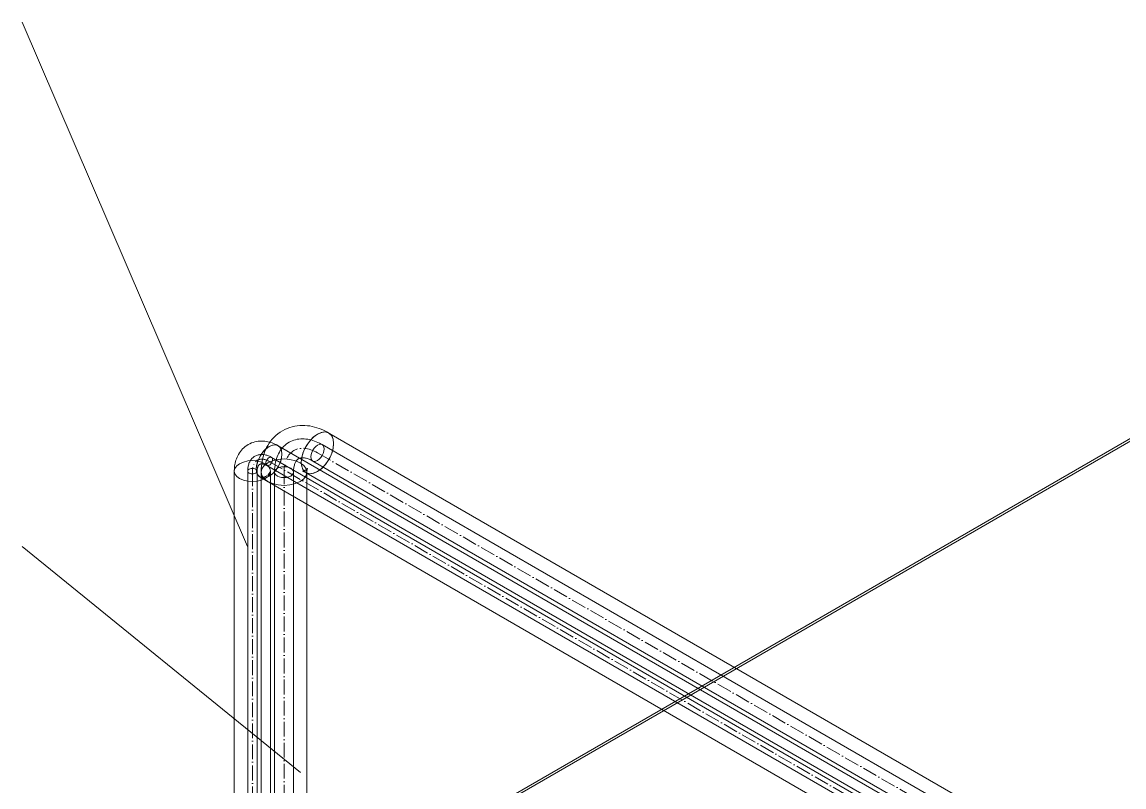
# Model space of a CAD drawing. Header units: millimetres. Extents: x -88595 to 880822, y -1054509 to -148035.
# Drawn here: x 374700 to 375439, y -313509 to -312996 of the extents above; entities that cross this region are included whole.
import ezdxf

# ---------------------------------------------------------------- set-up
doc = ezdxf.new("R2010")
doc.units = ezdxf.units.MM
doc.linetypes.add('$12$ADSK_Осевая', pattern=[14, 10, -2, 0, -2])
doc.linetypes.add('$13$ADSK_Осевая', pattern=[14, 10, -2, 0, -2])
for name, color, linetype, lineweight in [('Изоляция', 7, 'Continuous', 18), ('Марки', 7, 'Continuous', 20), ('Оборудование', 7, 'Continuous', 18), ('Трубопровод', 7, 'Continuous', 18), ('Трубопроводы', 7, 'Continuous', 18)]:
    doc.layers.add(name, color=color, linetype=linetype, lineweight=lineweight)

# ---------------------------------------------------------------- blocks, each defined once
blk = doc.blocks.new('$0$ADSK_Настенный внутренний блок кондиционера1 - 1U18TL5FRA-A-3267659-В_ОВ3_3')
at = {"layer": 'Оборудование'}
for p, q in [((12938.91, 14731.78), (12327.26, 14378.65)), ((12942.87, 14732.38), (12331.22, 14379.25))]:
    blk.add_line(p, q, dxfattribs=at)
blk = doc.blocks.new('$0$ADSK_МедьПайка_Отвод-гнутая труба - Отвод _гнутая труба_-V94-В_ОВ3_3')
at = {"layer": 'Трубопроводы', "color": 134, "true_color": 0x00a6a6}
for points in [[(14765.72, 13813.75, 0), (14764.73, 13813.12, 0), (14763.78, 13812.44, 0), (14762.88, 13811.69, 0), (14762.03, 13810.88, 0), (14761.24, 13810.01, 0), (14760.51, 13809.1, 0), (14759.83, 13808.15, 0), (14759.22, 13807.16, 0), (14758.66, 13806.13, 0), (14758.16, 13805.07, 0), (14757.71, 13803.98, 0), (14757.32, 13802.86, 0), (14756.98, 13801.73, 0), (14756.69, 13800.57, 0), (14756.45, 13799.39, 0), (14756.26, 13798.19, 0), (14756.12, 13796.98, 0), (14756.03, 13795.75, 0), (14755.98, 13794.51, 0), (14755.97, 13793.71, 0)], [(14765.72, 13813.75, 0), (14766.76, 13814.3, 0), (14767.83, 13814.77, 0), (14768.93, 13815.18, 0), (14770.05, 13815.51, 0), (14771.19, 13815.76, 0), (14772.35, 13815.94, 0), (14773.51, 13816.05, 0), (14774.68, 13816.08, 0), (14775.85, 13816.05, 0), (14777.02, 13815.96, 0), (14778.18, 13815.8, 0), (14779.34, 13815.58, 0), (14780.5, 13815.31, 0), (14781.65, 13814.98, 0), (14782.79, 13814.59, 0), (14783.92, 13814.16, 0), (14785.04, 13813.67, 0), (14786.15, 13813.14, 0), (14787.25, 13812.56, 0), (14787.94, 13812.17, 0)], [(14784.77, 13811.86, 0), (14783.61, 13811.01, 0), (14782.52, 13809.87, 0), (14781.59, 13808.51, 0), (14780.88, 13807.02, 0), (14780.43, 13805.51, 0), (14780.28, 13804.08, 0), (14780.43, 13802.83, 0), (14780.88, 13801.84, 0), (14781.59, 13801.17, 0), (14782.52, 13800.89, 0), (14783.61, 13801, 0), (14784.77, 13801.49, 0)], [(14784.77, 13801.49, 0), (14785.93, 13802.34, 0), (14787.01, 13803.48, 0), (14787.94, 13804.84, 0), (14788.66, 13806.33, 0), (14789.11, 13807.84, 0), (14789.26, 13809.27, 0), (14789.11, 13810.52, 0), (14788.66, 13811.51, 0), (14787.94, 13812.17, 0), (14787.01, 13812.46, 0), (14785.93, 13812.35, 0), (14784.77, 13811.86, 0)], [(14772.07, 13802.75, 0), (14771.82, 13802.59, 0), (14771.58, 13802.42, 0), (14771.34, 13802.22, 0), (14771.11, 13801.99, 0), (14770.87, 13801.74, 0), (14770.65, 13801.46, 0), (14770.42, 13801.14, 0), (14770.2, 13800.78, 0), (14769.98, 13800.38, 0), (14769.78, 13799.95, 0), (14769.58, 13799.47, 0), (14769.4, 13798.95, 0), (14769.23, 13798.39, 0), (14769.08, 13797.79, 0), (14768.95, 13797.15, 0), (14768.85, 13796.47, 0), (14768.76, 13795.76, 0), (14768.71, 13795.01, 0), (14768.67, 13794.22, 0), (14768.67, 13793.71, 0)], [(14772.07, 13802.75, 0), (14772.33, 13802.89, 0), (14772.6, 13803.01, 0), (14772.89, 13803.11, 0), (14773.2, 13803.2, 0), (14773.54, 13803.28, 0), (14773.9, 13803.33, 0), (14774.29, 13803.37, 0), (14774.71, 13803.38, 0), (14775.16, 13803.37, 0), (14775.64, 13803.33, 0), (14776.15, 13803.26, 0), (14776.69, 13803.16, 0), (14777.26, 13803.03, 0), (14777.86, 13802.85, 0), (14778.48, 13802.65, 0), (14779.12, 13802.4, 0), (14779.78, 13802.11, 0), (14780.46, 13801.79, 0), (14781.15, 13801.43, 0), (14781.59, 13801.17, 0)], [(14766.81, 13791.12, 0), (14765.49, 13790.54, 0), (14763.96, 13790.17, 0), (14762.32, 13790.05, 0), (14760.68, 13790.17, 0), (14759.14, 13790.54, 0), (14757.83, 13791.12, 0), (14756.82, 13791.88, 0), (14756.19, 13792.76, 0), (14755.97, 13793.71, 0), (14756.19, 13794.66, 0), (14756.82, 13795.55, 0), (14757.83, 13796.3, 0)], [(14757.83, 13796.3, 0), (14759.14, 13796.89, 0), (14760.68, 13797.25, 0), (14762.32, 13797.38, 0), (14763.96, 13797.25, 0), (14765.49, 13796.89, 0), (14766.81, 13796.3, 0), (14767.82, 13795.55, 0), (14768.45, 13794.66, 0), (14768.67, 13793.71, 0), (14768.45, 13792.76, 0), (14767.82, 13791.88, 0), (14766.81, 13791.12, 0)]]:
    blk.add_polyline3d(points, dxfattribs=at)
blk = doc.blocks.new('$0$ADSK_МедьПайка_Отвод-гнутая труба - Отвод _гнутая труба_-V95-В_ОВ3_3')
at = {"layer": 'Трубопроводы', "color": 190, "true_color": 0x8000ff}
for points in [[(14785.23, 13828.94, 0), (14784.74, 13828.63, 0), (14784.26, 13828.28, 0), (14783.81, 13827.91, 0), (14783.39, 13827.5, 0), (14782.99, 13827.07, 0), (14782.63, 13826.62, 0), (14782.29, 13826.14, 0), (14781.98, 13825.64, 0), (14781.7, 13825.13, 0), (14781.45, 13824.6, 0), (14781.23, 13824.06, 0), (14781.03, 13823.5, 0), (14780.86, 13822.93, 0), (14780.72, 13822.35, 0), (14780.6, 13821.76, 0), (14780.51, 13821.16, 0), (14780.43, 13820.55, 0), (14780.39, 13819.94, 0), (14780.36, 13819.32, 0), (14780.36, 13818.92, 0)], [(14785.23, 13828.94, 0), (14785.75, 13829.21, 0), (14786.29, 13829.45, 0), (14786.84, 13829.65, 0), (14787.4, 13829.82, 0), (14787.97, 13829.95, 0), (14788.55, 13830.04, 0), (14789.13, 13830.09, 0), (14789.71, 13830.11, 0), (14790.3, 13830.09, 0), (14790.88, 13830.04, 0), (14791.46, 13829.97, 0), (14792.05, 13829.86, 0), (14792.62, 13829.72, 0), (14793.2, 13829.55, 0), (14793.77, 13829.36, 0), (14794.33, 13829.14, 0), (14794.89, 13828.9, 0), (14795.45, 13828.64, 0), (14796, 13828.35, 0), (14796.35, 13828.15, 0)], [(14794.76, 13822.81, 0), (14795.34, 13823.23, 0), (14795.88, 13823.81, 0), (14796.35, 13824.49, 0), (14796.7, 13825.23, 0), (14796.93, 13825.98, 0), (14797, 13826.7, 0), (14796.93, 13827.33, 0), (14796.7, 13827.82, 0), (14796.35, 13828.15, 0), (14795.88, 13828.3, 0), (14795.34, 13828.24, 0), (14794.76, 13827.99, 0)], [(14781.29, 13820.22, 0), (14781.94, 13820.51, 0), (14782.71, 13820.69, 0), (14783.53, 13820.75, 0), (14784.35, 13820.69, 0), (14785.12, 13820.51, 0), (14785.78, 13820.22, 0), (14786.28, 13819.84, 0), (14786.6, 13819.4, 0), (14786.71, 13818.92, 0), (14786.6, 13818.45, 0), (14786.28, 13818.01, 0), (14785.78, 13817.63, 0)], [(14788.41, 13823.44, 0), (14788.28, 13823.36, 0), (14788.16, 13823.27, 0), (14788.04, 13823.17, 0), (14787.93, 13823.06, 0), (14787.81, 13822.94, 0), (14787.7, 13822.79, 0), (14787.58, 13822.63, 0), (14787.47, 13822.45, 0), (14787.36, 13822.26, 0), (14787.26, 13822.04, 0), (14787.16, 13821.8, 0), (14787.07, 13821.54, 0), (14786.99, 13821.26, 0), (14786.91, 13820.96, 0), (14786.85, 13820.64, 0), (14786.8, 13820.3, 0), (14786.76, 13819.94, 0), (14786.73, 13819.57, 0), (14786.71, 13819.18, 0), (14786.71, 13818.92, 0)], [(14788.41, 13823.44, 0), (14788.54, 13823.51, 0), (14788.67, 13823.57, 0), (14788.82, 13823.62, 0), (14788.97, 13823.67, 0), (14789.14, 13823.7, 0), (14789.32, 13823.73, 0), (14789.52, 13823.75, 0), (14789.73, 13823.76, 0), (14789.95, 13823.75, 0), (14790.19, 13823.73, 0), (14790.45, 13823.7, 0), (14790.72, 13823.65, 0), (14791, 13823.58, 0), (14791.3, 13823.49, 0), (14791.61, 13823.39, 0), (14791.93, 13823.27, 0), (14792.26, 13823.12, 0), (14792.6, 13822.96, 0), (14792.95, 13822.78, 0), (14793.17, 13822.65, 0)], [(14794.76, 13827.99, 0), (14794.18, 13827.57, 0), (14793.64, 13827, 0), (14793.17, 13826.32, 0), (14792.81, 13825.58, 0), (14792.59, 13824.82, 0), (14792.51, 13824.11, 0), (14792.59, 13823.48, 0), (14792.81, 13822.98, 0), (14793.17, 13822.65, 0), (14793.64, 13822.51, 0), (14794.18, 13822.56, 0), (14794.76, 13822.81, 0)], [(14785.78, 13817.63, 0), (14785.12, 13817.33, 0), (14784.35, 13817.15, 0), (14783.53, 13817.09, 0), (14782.71, 13817.15, 0), (14781.94, 13817.33, 0), (14781.29, 13817.63, 0), (14780.78, 13818.01, 0), (14780.47, 13818.45, 0), (14780.36, 13818.92, 0), (14780.47, 13819.4, 0), (14780.78, 13819.84, 0), (14781.29, 13820.22, 0)]]:
    blk.add_polyline3d(points, dxfattribs=at)

msp = doc.modelspace()

# ---------------------------------------------------------------- linework, layer by layer
at = {"layer": 'Изоляция', "color": 134, "true_color": 0x00a6a6}
for p, q in [((377163.78, -314575.45), (374905.56, -313271.67)), ((374860.09, -313297.92), (374860.09, -313700.87)), ((374890.21, -313298.26), (377148.43, -314602.04)), ((374890.79, -313700.87), (374890.79, -313297.92))]:
    msp.add_line(p, q, dxfattribs=at)
at = {"layer": 'Изоляция', "color": 190, "true_color": 0x8000ff}
for p, q in [((377237.75, -314646.32), (374871.54, -313280.19)), ((374842.05, -313297.21), (374842.05, -313726.07)), ((374866.4, -313726.07), (374866.4, -313297.21)), ((374859.36, -313301.27), (377225.58, -314667.41))]:
    msp.add_line(p, q, dxfattribs=at)
at = {"layer": 'Изоляция', "color": 134, "true_color": 0x00a6a6}
for points in [[(374874.34, -313270.1, 0), (374875.92, -313269.25, 0), (374877.56, -313268.52, 0), (374879.23, -313267.91, 0), (374880.93, -313267.41, 0), (374882.65, -313267.03, 0), (374884.36, -313266.76, 0), (374886.07, -313266.61, 0), (374887.77, -313266.55, 0), (374889.45, -313266.6, 0), (374891.11, -313266.73, 0), (374892.74, -313266.95, 0), (374894.34, -313267.25, 0), (374895.91, -313267.63, 0), (374897.45, -313268.07, 0), (374898.96, -313268.58, 0), (374900.44, -313269.15, 0), (374901.89, -313269.77, 0), (374903.3, -313270.45, 0), (374904.69, -313271.18, 0), (374905.56, -313271.67, 0)], [(374874.34, -313270.1, 0), (374872.81, -313271.05, 0), (374871.36, -313272.1, 0), (374870, -313273.24, 0), (374868.72, -313274.46, 0), (374867.53, -313275.76, 0), (374866.44, -313277.11, 0), (374865.45, -313278.52, 0), (374864.55, -313279.96, 0), (374863.75, -313281.44, 0), (374863.04, -313282.94, 0), (374862.41, -313284.46, 0), (374861.87, -313286, 0), (374861.41, -313287.54, 0), (374861.03, -313289.1, 0), (374860.71, -313290.66, 0), (374860.47, -313292.22, 0), (374860.28, -313293.79, 0), (374860.16, -313295.36, 0), (374860.1, -313296.93, 0), (374860.09, -313297.92, 0)], [(374887.03, -313291.23, 0), (374887.4, -313287.77, 0), (374888.49, -313284.12, 0), (374890.21, -313280.53, 0), (374892.46, -313277.24, 0), (374895.08, -313274.48, 0), (374897.89, -313272.43, 0)], [(374897.89, -313272.43, 0), (374895.47, -313274.14, 0), (374893.18, -313276.39, 0), (374891.12, -313279.07, 0), (374889.4, -313282.05, 0), (374888.11, -313285.17, 0), (374887.31, -313288.28, 0), (374887.03, -313291.23, 0)], [(374908.74, -313278.7, 0), (374908.47, -313276.06, 0), (374907.67, -313273.88, 0), (374906.37, -313272.25, 0), (374904.65, -313271.26, 0), (374902.6, -313270.95, 0), (374900.3, -313271.35, 0), (374897.89, -313272.43, 0)], [(374897.89, -313272.43, 0), (374900.7, -313271.23, 0), (374903.31, -313270.97, 0), (374905.56, -313271.67, 0), (374907.29, -313273.27, 0), (374908.37, -313275.67, 0), (374908.74, -313278.7, 0)], [(374908.74, -313278.7, 0), (374908.37, -313282.15, 0), (374907.29, -313285.8, 0), (374905.56, -313289.39, 0), (374903.31, -313292.68, 0), (374900.7, -313295.45, 0), (374897.89, -313297.5, 0)], [(374897.89, -313297.5, 0), (374900.3, -313295.79, 0), (374902.6, -313293.53, 0), (374904.66, -313290.85, 0), (374906.38, -313287.87, 0), (374907.67, -313284.75, 0), (374908.47, -313281.64, 0), (374908.74, -313278.7, 0)], [(374886.29, -313291.66, 0), (374883.11, -313290.25, 0), (374879.41, -313289.36, 0), (374875.44, -313289.06, 0), (374871.46, -313289.36, 0), (374867.76, -313290.25, 0), (374864.58, -313291.66, 0)], [(374864.58, -313291.66, 0), (374867.76, -313290.25, 0), (374871.46, -313289.36, 0), (374875.44, -313289.06, 0), (374879.41, -313289.36, 0), (374883.11, -313290.25, 0), (374886.29, -313291.66, 0)], [(374864.58, -313291.66, 0), (374862.14, -313293.49, 0), (374860.61, -313295.63, 0), (374860.09, -313297.92, 0), (374860.61, -313300.22, 0), (374862.14, -313302.36, 0), (374864.58, -313304.19, 0)], [(374864.58, -313304.19, 0), (374862.14, -313302.36, 0), (374860.61, -313300.22, 0), (374860.09, -313297.92, 0), (374860.61, -313295.63, 0), (374862.14, -313293.49, 0), (374864.58, -313291.66, 0)], [(374886.29, -313304.19, 0), (374888.73, -313302.36, 0), (374890.26, -313300.22, 0), (374890.79, -313297.92, 0), (374890.26, -313295.63, 0), (374888.73, -313293.49, 0), (374886.29, -313291.66, 0)], [(374886.29, -313291.66, 0), (374888.73, -313293.49, 0), (374890.26, -313295.63, 0), (374890.79, -313297.92, 0), (374890.26, -313300.22, 0), (374888.73, -313302.36, 0), (374886.29, -313304.19, 0)], [(374897.89, -313297.5, 0), (374895.08, -313298.69, 0), (374892.46, -313298.95, 0), (374890.21, -313298.26, 0), (374888.49, -313296.66, 0), (374887.4, -313294.26, 0), (374887.03, -313291.23, 0)], [(374887.03, -313291.23, 0), (374887.31, -313293.86, 0), (374888.11, -313296.05, 0), (374889.4, -313297.68, 0), (374891.12, -313298.67, 0), (374893.18, -313298.97, 0), (374895.47, -313298.58, 0), (374897.89, -313297.5, 0)], [(374889.69, -313296.68, 0), (374889.4, -313296.84, 0), (374889.11, -313296.97, 0), (374888.82, -313297.07, 0), (374888.56, -313297.15, 0), (374888.32, -313297.2, 0), (374888.12, -313297.23, 0), (374887.96, -313297.25, 0), (374887.85, -313297.25, 0), (374887.79, -313297.25, 0), (374887.78, -313297.25, 0)], [(374887.78, -313297.25, 0), (374887.81, -313297.25, 0), (374887.89, -313297.27, 0), (374888.02, -313297.3, 0), (374888.21, -313297.35, 0), (374888.44, -313297.42, 0), (374888.71, -313297.52, 0), (374889.03, -313297.65, 0), (374889.39, -313297.82, 0), (374889.78, -313298.02, 0), (374890.2, -313298.25, 0), (374890.21, -313298.26, 0)], [(374889.69, -313296.68, 0), (374889.97, -313296.51, 0), (374890.23, -313296.32, 0), (374890.46, -313296.13, 0), (374890.66, -313295.94, 0), (374890.82, -313295.76, 0), (374890.95, -313295.6, 0), (374891.04, -313295.47, 0), (374891.1, -313295.38, 0), (374891.13, -313295.33, 0), (374891.13, -313295.32, 0)], [(374891.13, -313295.32, 0), (374891.12, -313295.34, 0), (374891.09, -313295.42, 0), (374891.05, -313295.55, 0), (374891, -313295.73, 0), (374890.95, -313295.97, 0), (374890.9, -313296.26, 0), (374890.86, -313296.6, 0), (374890.82, -313296.99, 0), (374890.8, -313297.43, 0), (374890.79, -313297.91, 0), (374890.79, -313297.92, 0)], [(374864.58, -313304.19, 0), (374867.76, -313305.6, 0), (374871.46, -313306.48, 0), (374875.44, -313306.79, 0), (374879.41, -313306.48, 0), (374883.11, -313305.6, 0), (374886.29, -313304.19, 0)], [(374886.29, -313304.19, 0), (374883.11, -313305.6, 0), (374879.41, -313306.48, 0), (374875.44, -313306.79, 0), (374871.46, -313306.48, 0), (374867.76, -313305.6, 0), (374864.58, -313304.19, 0)]]:
    msp.add_polyline3d(points, dxfattribs=at)
at = {"layer": 'Изоляция', "color": 190, "true_color": 0x8000ff}
for points in [[(374851.42, -313279.4, 0), (374850.4, -313280.04, 0), (374849.42, -313280.75, 0), (374848.5, -313281.51, 0), (374847.65, -313282.33, 0), (374846.86, -313283.2, 0), (374846.13, -313284.09, 0), (374845.48, -313285.02, 0), (374844.89, -313285.97, 0), (374844.37, -313286.93, 0), (374843.91, -313287.9, 0), (374843.51, -313288.88, 0), (374843.16, -313289.86, 0), (374842.87, -313290.84, 0), (374842.63, -313291.81, 0), (374842.43, -313292.78, 0), (374842.28, -313293.75, 0), (374842.17, -313294.71, 0), (374842.09, -313295.66, 0), (374842.06, -313296.61, 0), (374842.05, -313297.21, 0)], [(374851.42, -313279.4, 0), (374852.49, -313278.83, 0), (374853.59, -313278.34, 0), (374854.72, -313277.93, 0), (374855.85, -313277.59, 0), (374857, -313277.34, 0), (374858.14, -313277.16, 0), (374859.27, -313277.06, 0), (374860.38, -313277.02, 0), (374861.48, -313277.05, 0), (374862.55, -313277.14, 0), (374863.59, -313277.28, 0), (374864.61, -313277.47, 0), (374865.61, -313277.71, 0), (374866.57, -313277.99, 0), (374867.51, -313278.3, 0), (374868.42, -313278.65, 0), (374869.31, -313279.04, 0), (374870.18, -313279.45, 0), (374871.02, -313279.89, 0), (374871.54, -313280.19, 0)], [(374856.84, -313295.7, 0), (374857.13, -313292.96, 0), (374857.99, -313290.06, 0), (374859.36, -313287.21, 0), (374861.14, -313284.61, 0), (374863.22, -313282.41, 0), (374865.45, -313280.79, 0)], [(374865.45, -313280.79, 0), (374863.53, -313282.14, 0), (374861.71, -313283.93, 0), (374860.08, -313286.06, 0), (374858.72, -313288.42, 0), (374857.69, -313290.9, 0), (374857.06, -313293.36, 0), (374856.84, -313295.7, 0)], [(374874.06, -313285.76, 0), (374873.84, -313283.67, 0), (374873.21, -313281.94, 0), (374872.18, -313280.64, 0), (374870.82, -313279.86, 0), (374869.18, -313279.62, 0), (374867.36, -313279.93, 0), (374865.45, -313280.79, 0)], [(374865.45, -313280.79, 0), (374867.68, -313279.84, 0), (374869.75, -313279.63, 0), (374871.54, -313280.19, 0), (374872.9, -313281.45, 0), (374873.76, -313283.35, 0), (374874.06, -313285.76, 0)], [(374874.06, -313285.76, 0), (374873.76, -313288.5, 0), (374872.9, -313291.39, 0), (374871.54, -313294.24, 0), (374869.75, -313296.85, 0), (374867.68, -313299.04, 0), (374865.45, -313300.67, 0)], [(374865.45, -313300.67, 0), (374867.37, -313299.31, 0), (374869.19, -313297.53, 0), (374870.82, -313295.4, 0), (374872.18, -313293.04, 0), (374873.21, -313290.56, 0), (374873.84, -313288.09, 0), (374874.06, -313285.76, 0)], [(374845.61, -313292.24, 0), (374843.68, -313293.7, 0), (374842.46, -313295.39, 0), (374842.05, -313297.21, 0), (374842.46, -313299.03, 0), (374843.68, -313300.72, 0), (374845.61, -313302.18, 0)], [(374845.61, -313302.18, 0), (374843.68, -313300.72, 0), (374842.46, -313299.03, 0), (374842.05, -313297.21, 0), (374842.46, -313295.39, 0), (374843.68, -313293.7, 0), (374845.61, -313292.24, 0)], [(374862.83, -313292.24, 0), (374860.31, -313291.12, 0), (374857.38, -313290.42, 0), (374854.22, -313290.18, 0), (374851.07, -313290.42, 0), (374848.14, -313291.12, 0), (374845.61, -313292.24, 0)], [(374845.61, -313292.24, 0), (374848.14, -313291.12, 0), (374851.07, -313290.42, 0), (374854.22, -313290.18, 0), (374857.38, -313290.42, 0), (374860.31, -313291.12, 0), (374862.83, -313292.24, 0)], [(374865.45, -313300.67, 0), (374863.22, -313301.62, 0), (374861.14, -313301.82, 0), (374859.36, -313301.27, 0), (374857.99, -313300, 0), (374857.13, -313298.1, 0), (374856.84, -313295.7, 0)], [(374856.84, -313295.7, 0), (374857.06, -313297.79, 0), (374857.69, -313299.52, 0), (374858.72, -313300.81, 0), (374860.08, -313301.6, 0), (374861.72, -313301.84, 0), (374863.53, -313301.53, 0), (374865.45, -313300.67, 0)], [(374862.83, -313302.18, 0), (374864.77, -313300.72, 0), (374865.98, -313299.03, 0), (374866.4, -313297.21, 0), (374865.98, -313295.39, 0), (374864.77, -313293.7, 0), (374862.83, -313292.24, 0)], [(374862.83, -313292.24, 0), (374864.77, -313293.7, 0), (374865.98, -313295.39, 0), (374866.4, -313297.21, 0), (374865.98, -313299.03, 0), (374864.77, -313300.72, 0), (374862.83, -313302.18, 0)], [(374863.6, -313300.49, 0), (374864, -313300.23, 0), (374864.38, -313299.96, 0), (374864.73, -313299.67, 0), (374865.05, -313299.36, 0), (374865.33, -313299.06, 0), (374865.57, -313298.76, 0), (374865.78, -313298.47, 0), (374865.95, -313298.2, 0), (374866.08, -313297.95, 0), (374866.19, -313297.72, 0), (374866.27, -313297.53, 0), (374866.33, -313297.37, 0), (374866.36, -313297.24, 0), (374866.39, -313297.14, 0), (374866.4, -313297.08, 0), (374866.4, -313297.05, 0), (374866.41, -313297.05, 0)], [(374866.41, -313297.05, 0), (374866.4, -313297.06, 0), (374866.4, -313297.11, 0), (374866.4, -313297.19, 0), (374866.4, -313297.21, 0)], [(374845.61, -313302.18, 0), (374848.14, -313303.3, 0), (374851.07, -313304, 0), (374854.22, -313304.24, 0), (374857.38, -313304, 0), (374860.31, -313303.3, 0), (374862.83, -313302.18, 0)], [(374862.83, -313302.18, 0), (374860.31, -313303.3, 0), (374857.38, -313304, 0), (374854.22, -313304.24, 0), (374851.07, -313304, 0), (374848.14, -313303.3, 0), (374845.61, -313302.18, 0)], [(374863.6, -313300.49, 0), (374863.18, -313300.71, 0), (374862.75, -313300.9, 0), (374862.32, -313301.06, 0), (374861.9, -313301.18, 0), (374861.5, -313301.27, 0), (374861.12, -313301.33, 0), (374860.76, -313301.36, 0), (374860.44, -313301.37, 0), (374860.16, -313301.37, 0), (374859.91, -313301.35, 0), (374859.7, -313301.32, 0), (374859.53, -313301.29, 0), (374859.4, -313301.26, 0), (374859.31, -313301.23, 0), (374859.25, -313301.21, 0), (374859.22, -313301.2, 0), (374859.22, -313301.2, 0)], [(374859.22, -313301.2, 0), (374859.23, -313301.2, 0), (374859.27, -313301.22, 0), (374859.34, -313301.26, 0), (374859.36, -313301.27, 0)]]:
    msp.add_polyline3d(points, dxfattribs=at)
at = {"layer": 'Марки'}
for p, q in [((374851.02, -313347.84), (374699.62, -312996.03)), ((374886.46, -313499.25), (374699.62, -313347.84))]:
    msp.add_line(p, q, dxfattribs=at)
at = {"layer": 'Трубопровод', "color": 134, "true_color": 0x00a6a6}
for p, q in [((377159.28, -314583.24), (374901.06, -313279.46)), ((374894.71, -313290.46), (377152.93, -314594.24)), ((374869.09, -313297.92), (374869.09, -313700.87)), ((374881.79, -313700.87), (374881.79, -313297.92))]:
    msp.add_line(p, q, dxfattribs=at)
at = {"layer": 'Трубопровод', "color": 190, "true_color": 0x8000ff}
for p, q in [((377233.25, -314654.12), (374867.04, -313287.98)), ((374851.05, -313297.21), (374851.05, -313726.07)), ((374857.4, -313726.07), (374857.4, -313297.21)), ((374863.86, -313293.48), (377230.08, -314659.61))]:
    msp.add_line(p, q, dxfattribs=at)
at = {"layer": 'Трубопровод', "color": 134, "linetype": '$12$ADSK_Осевая', "true_color": 0x00a6a6}
for p, q in [((374897.89, -313284.96), (377156.1, -314588.74)), ((374897.89, -313284.96), (377156.1, -314588.74)), ((374875.44, -313700.87), (374875.44, -313297.92)), ((374875.44, -313700.87), (374875.44, -313297.92))]:
    msp.add_line(p, q, dxfattribs=at)
at = {"layer": 'Трубопровод', "color": 190, "linetype": '$12$ADSK_Осевая', "true_color": 0x8000ff}
for p, q in [((374854.22, -313297.21), (374854.22, -313726.07)), ((374854.22, -313297.21), (374854.22, -313726.07)), ((374865.45, -313290.73), (377231.67, -314656.86)), ((374865.45, -313290.73), (377231.67, -314656.86))]:
    msp.add_line(p, q, dxfattribs=at)
at = {"layer": 'Трубопровод', "color": 134, "true_color": 0x00a6a6}
for points in [[(374893.4, -313287.55, 0), (374893.55, -313286.12, 0), (374894, -313284.62, 0), (374894.71, -313283.13, 0), (374895.64, -313281.77, 0), (374896.73, -313280.63, 0), (374897.89, -313279.78, 0)], [(374897.89, -313279.78, 0), (374899.05, -313279.28, 0), (374900.13, -313279.18, 0), (374901.06, -313279.46, 0), (374901.78, -313280.12, 0), (374902.22, -313281.12, 0), (374902.38, -313282.37, 0)], [(374902.38, -313282.37, 0), (374902.22, -313283.8, 0), (374901.78, -313285.31, 0), (374901.06, -313286.8, 0), (374900.13, -313288.16, 0), (374899.05, -313289.3, 0), (374897.89, -313290.15, 0)], [(374897.89, -313290.15, 0), (374896.73, -313290.64, 0), (374895.64, -313290.75, 0), (374894.71, -313290.46, 0), (374894, -313289.8, 0), (374893.55, -313288.81, 0), (374893.4, -313287.55, 0)], [(374870.95, -313295.33, 0), (374869.94, -313296.09, 0), (374869.3, -313296.98, 0), (374869.09, -313297.92, 0), (374869.3, -313298.87, 0), (374869.94, -313299.76, 0), (374870.95, -313300.52, 0)], [(374879.93, -313295.33, 0), (374878.61, -313294.75, 0), (374877.08, -313294.38, 0), (374875.44, -313294.26, 0), (374873.79, -313294.38, 0), (374872.26, -313294.75, 0), (374870.95, -313295.33, 0)], [(374879.93, -313300.52, 0), (374880.94, -313299.76, 0), (374881.57, -313298.87, 0), (374881.79, -313297.92, 0), (374881.57, -313296.98, 0), (374880.94, -313296.09, 0), (374879.93, -313295.33, 0)], [(374870.95, -313300.52, 0), (374872.26, -313301.1, 0), (374873.79, -313301.47, 0), (374875.44, -313301.59, 0), (374877.08, -313301.47, 0), (374878.61, -313301.1, 0), (374879.93, -313300.52, 0)]]:
    msp.add_polyline3d(points, dxfattribs=at)
at = {"layer": 'Трубопровод', "color": 190, "true_color": 0x8000ff}
for points in [[(374863.2, -313292.03, 0), (374863.28, -313291.31, 0), (374863.5, -313290.56, 0), (374863.86, -313289.81, 0), (374864.33, -313289.13, 0), (374864.87, -313288.56, 0), (374865.45, -313288.14, 0)], [(374865.45, -313288.14, 0), (374866.03, -313287.89, 0), (374866.57, -313287.84, 0), (374867.04, -313287.98, 0), (374867.39, -313288.31, 0), (374867.62, -313288.81, 0), (374867.69, -313289.43, 0)], [(374867.69, -313289.43, 0), (374867.62, -313290.15, 0), (374867.39, -313290.9, 0), (374867.04, -313291.65, 0), (374866.57, -313292.33, 0), (374866.03, -313292.9, 0), (374865.45, -313293.32, 0)], [(374851.98, -313295.91, 0), (374851.47, -313296.29, 0), (374851.16, -313296.74, 0), (374851.05, -313297.21, 0), (374851.16, -313297.68, 0), (374851.47, -313298.13, 0), (374851.98, -313298.51, 0)], [(374856.47, -313295.91, 0), (374855.81, -313295.62, 0), (374855.05, -313295.44, 0), (374854.22, -313295.38, 0), (374853.4, -313295.44, 0), (374852.64, -313295.62, 0), (374851.98, -313295.91, 0)], [(374856.47, -313298.51, 0), (374856.97, -313298.13, 0), (374857.29, -313297.68, 0), (374857.4, -313297.21, 0), (374857.29, -313296.74, 0), (374856.97, -313296.29, 0), (374856.47, -313295.91, 0)], [(374865.45, -313293.32, 0), (374864.87, -313293.57, 0), (374864.33, -313293.62, 0), (374863.86, -313293.48, 0), (374863.5, -313293.15, 0), (374863.28, -313292.65, 0), (374863.2, -313292.03, 0)], [(374851.98, -313298.51, 0), (374852.64, -313298.8, 0), (374853.4, -313298.98, 0), (374854.22, -313299.04, 0), (374855.05, -313298.98, 0), (374855.81, -313298.8, 0), (374856.47, -313298.51, 0)]]:
    msp.add_polyline3d(points, dxfattribs=at)
at = {"layer": 'Трубопроводы', "color": 134, "linetype": '$13$ADSK_Осевая', "true_color": 0x00a6a6}
msp.add_ellipse((374897.89, -313310.89), major_axis=(-15.87, 27.5), ratio=0.57735, start_param=5.497787, end_param=7.068583, dxfattribs=at)
at = {"layer": 'Трубопроводы', "color": 190, "linetype": '$13$ADSK_Осевая', "true_color": 0x8000ff}
msp.add_ellipse((374865.45, -313303.69), major_axis=(-7.94, 13.75), ratio=0.57735, start_param=5.497787, end_param=7.068583, dxfattribs=at)

# ---------------------------------------------------------------- block references
at = {"layer": 'Оборудование'}
msp.add_blockref('$0$ADSK_Настенный внутренний блок кондиционера1 - 1U18TL5FRA-A-3267659-В_ОВ3_3', (362569.46, -327969.56), dxfattribs=at)
at = {"layer": 'Трубопроводы', "color": 134, "true_color": 0x00a6a6}
msp.add_blockref('$0$ADSK_МедьПайка_Отвод-гнутая труба - Отвод _гнутая труба_-V94-В_ОВ3_3', (360113.12, -327091.64), dxfattribs=at)
at = {"layer": 'Трубопроводы', "color": 190, "true_color": 0x8000ff}
msp.add_blockref('$0$ADSK_МедьПайка_Отвод-гнутая труба - Отвод _гнутая труба_-V95-В_ОВ3_3', (360070.69, -327116.13), dxfattribs=at)

doc.saveas('drawing.dxf')
